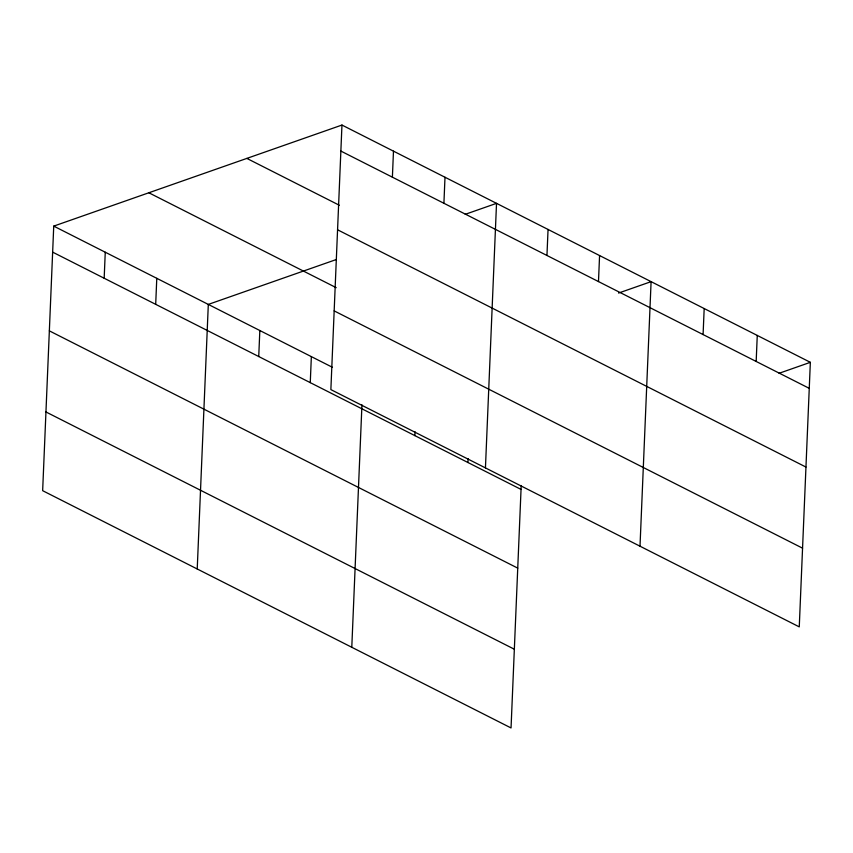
<?xml version="1.0" encoding="UTF-8"?>
<svg xmlns="http://www.w3.org/2000/svg" width="853" height="853" viewBox="0 0 853 853"><rect width="100%" height="100%" fill="white"/><g stroke="black" fill="none" stroke-linecap="round" stroke-linejoin="round"><path stroke-width="1.28" d="M341.957 125.05L330.868 389.608L799.261 626.88L810.35 362.322L341.957 125.05L53.739 226.12L42.65 490.678L511.043 727.95L521.204 485.517M104.173 278.238L105.26 252.221M155.694 304.34L156.781 278.323M197.224 568.972L208.313 304.414L336.082 259.611M258.736 356.543L259.834 330.516M310.268 382.645L311.356 356.618M351.788 647.278L361.949 404.834M392.391 177.168L393.478 151.152M414.878 435.638L415.038 431.735M443.912 203.27L444.999 177.253M467.956 462.529L468.126 458.626M485.442 467.902L496.521 203.355L465.237 214.327M546.954 255.473L548.053 229.446M598.486 281.575L599.574 255.548M640.006 546.208L651.095 281.65L618.553 293.059M703.085 334.568L704.183 308.541M756.174 361.459L757.261 335.432M779.066 373.294L810.35 362.322M340.869 151.077L809.262 388.35M246.848 158.402L339.355 205.264M337.564 229.788L805.957 467.06M148.848 192.767L336.21 287.674M334.163 310.887L802.556 548.17M53.739 226.12L332.435 367.302M52.651 252.136L521.044 489.419M49.346 330.857L517.739 568.13M45.945 411.956L514.348 649.229"/></g></svg>
